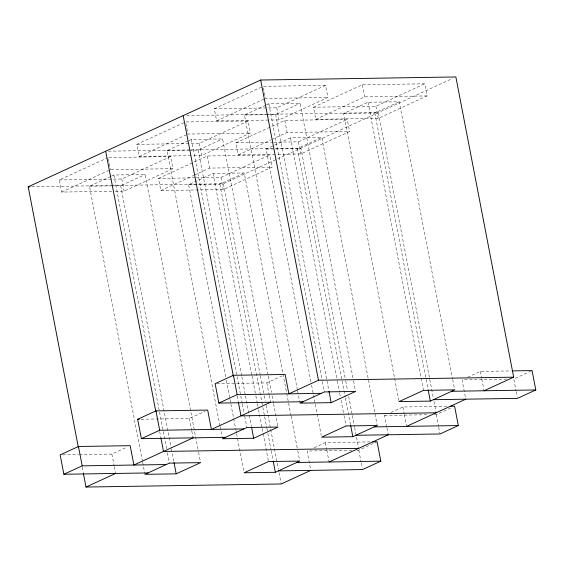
<?xml version="1.0" encoding="UTF-8"?>
<svg xmlns="http://www.w3.org/2000/svg" width="564" height="564" viewBox="0 0 564 564"><rect width="100%" height="100%" fill="white"/><g stroke="black" fill="none" stroke-linecap="round" stroke-linejoin="round"><path stroke-width="0.42" stroke-dasharray="2.82 2.11" d="M111.799 191.288L61.659 192.077L59.326 179.972L107.336 157.913M191.048 155.664L139.146 156.475L136.812 144.37L184.823 122.317M268.534 120.061L216.632 120.879L214.299 108.774L262.316 86.715M61.659 192.077L110.466 169.651L172.929 168.671L170.596 156.566L108.14 157.546L110.466 169.651M139.146 156.475L187.156 134.422M216.632 120.879L264.643 98.82M142.459 461.366L89.472 186.226L110.727 176.462M111.517 176.095L113.879 175.016L145.11 174.523L198.429 451.39M219.946 425.764L166.965 150.623L188.221 140.859M189.003 140.499L191.365 139.414L222.597 138.92L268.083 375.123M297.432 390.161L244.452 115.028L265.707 105.264M266.497 104.897L268.859 103.811L300.09 103.325L353.402 380.192M59.326 179.972L121.782 178.992L170.596 156.566M136.812 144.37L199.275 143.39L248.082 120.964L250.416 133.069L201.602 155.495L191.929 155.65M214.299 108.774L276.762 107.787L325.576 85.368L327.903 97.473L279.095 119.899L269.416 120.047M112.032 185.873L120.703 185.732L145.11 174.523M189.518 150.271L198.19 150.137L222.597 138.92M267.005 114.668L275.683 114.534L300.09 103.325M115.317 191.231L124.115 191.097L172.929 168.671M158.477 178.414L207.291 155.988L269.754 155.008L272.081 167.113L223.273 189.539L160.81 190.519L158.477 178.414L195.426 177.836M275.246 154.339L238.297 154.917L235.971 142.812L284.778 120.386L347.241 119.406L349.574 131.511L300.76 153.937L276.127 154.325M313.457 107.216L362.271 84.79L424.727 83.81L427.061 95.915L378.247 118.341L315.791 119.321L313.457 107.216L375.92 106.229L424.727 83.81M160.81 190.519L193.621 175.446M194.418 175.08L209.625 168.093L272.081 167.113M238.297 154.917L271.108 139.844M271.911 139.477L287.111 132.498L349.574 131.511M315.791 119.321L364.598 96.895L427.061 95.915M225.614 376.745L188.63 184.668L213.037 173.458L244.268 172.965L290.918 415.224M310.94 381.807L266.116 149.065L290.523 137.856L321.755 137.362L377.238 425.482M398.924 400.715L343.61 113.47L368.01 102.253L399.241 101.767L452.561 378.634M196.307 177.822L220.94 177.434L269.754 155.008M273.794 142.22L298.426 141.832L347.241 119.406M188.63 184.668L219.861 184.174L244.268 172.965M266.116 149.065L297.348 148.579L321.755 137.362M343.61 113.47L374.834 112.976L399.241 101.767M31.718 186.769L223.386 183.758L452.659 78.424M79.439 454.591L111.876 454.076L126.999 447.132M141.148 419.235L189.363 418.481L205.282 411.17M216.879 383.668L266.857 382.878L281.972 375.934M314.226 447.724L325.365 442.606L370.076 441.901M386.819 427.202L384.549 415.414L386.143 414.681M390.915 412.488L402.858 407.004L446.688 406.313M467.612 377.253L480.345 371.401L511.026 370.922M357.033 450.227L358.789 450.199L376.294 442.155M434.527 414.625L436.275 414.596L451.397 407.652M531.274 370.957L513.769 379.001L516.039 390.789M325.576 85.368L263.113 86.348L265.447 98.453L327.903 97.473M186.691 115.571L378.366 112.553L433.349 398.071M244.452 115.028L266.137 114.682M248.082 120.964L185.626 121.944L187.953 134.056L250.416 133.069M235.971 142.812L272.92 142.234M108.323 151.18L190.096 149.897M190.97 149.883L274.499 148.572M275.38 148.558L300.88 148.156L345.528 380.03M166.965 150.623L188.651 150.285M89.472 186.226L111.164 185.887M506.754 379.107L462.043 379.812L465.772 399.185M384.549 415.414L428.386 414.723M62.78 454.852L78.558 454.605M351.774 450.312L307.063 451.01L310.792 470.383M516.201 391.635L517.174 396.682M480.345 371.401L481.642 378.141M481.804 378.98L483.912 389.928M452.723 379.494L454.725 389.879M434.012 401.533L436.014 411.91M436.275 414.596L438.545 426.391M438.707 427.23L439.842 433.124M375.92 106.229L378.247 118.341M374.834 112.976L425.989 378.599M426.151 379.459L427.984 388.977M368.01 102.253L423.493 390.373M362.271 84.79L364.598 96.895M402.858 407.004L404.155 413.743M404.317 414.582L406.425 425.531M386.982 428.048L388.279 434.781M353.572 381.052L355.567 391.437M345.697 380.89L347.53 390.408M348.693 396.464L352.19 414.632M352.359 415.499L354.523 426.751M354.693 427.611L358.69 448.38M358.789 450.199L361.059 461.986M361.221 462.832L362.194 467.887M298.426 141.832L300.76 153.937M297.348 148.579L345.168 396.894M345.33 397.761L350.667 425.446M290.523 137.856L337.173 380.115M337.342 380.982L339.507 392.227M339.676 393.094L340.339 396.555M341.008 400.017L343.843 414.723M344.005 415.59L346.007 425.968M284.778 120.386L287.111 132.498M276.762 107.787L279.095 119.899M275.683 114.534L328.833 390.535M268.859 103.811L322.171 380.679M322.34 381.546L324.342 391.931M325.365 442.606L326.662 449.339M326.824 450.185L328.939 461.133M311.603 385.268L315.1 403.443M315.269 404.303L321.268 435.45M297.602 391.028L299.766 402.273M291.08 416.091L297.58 449.832M297.75 450.699L299.745 461.077M268.252 375.991L271.418 392.431M272.081 395.893L273.413 402.809M273.582 403.676L278.08 427.04M266.857 382.878L269.127 394.673M269.289 395.512L270.586 402.252M223.386 183.758L260.208 374.961M260.378 375.828L264.044 394.863M264.206 395.731L265.207 400.919M266.039 405.241L278.369 469.269M279.032 472.731L281.203 483.975M220.94 177.434L223.273 189.539M219.861 184.174L262.676 406.538M262.845 407.398L264.509 416.056M264.678 416.916L266.68 427.3M266.842 428.168L267.674 432.489M267.844 433.356L271.009 449.797M271.178 450.664L273.011 460.182M213.037 173.458L251.854 375.046M252.023 375.913L255.689 394.948M255.852 395.815L257.191 402.738M257.353 403.598L258.354 408.794M258.523 409.654L262.02 427.829M262.182 428.689L268.52 461.571M207.291 155.988L209.625 168.093M199.275 143.39L201.602 155.495M198.19 150.137L241.681 375.955M241.843 376.822L245.347 394.99M245.509 395.857L251.34 426.137M191.365 139.414L242.189 403.302M242.351 404.169L244.022 412.82M244.684 416.281L246.849 427.526M237.162 395.942L238.156 401.138M226.284 380.206L229.781 398.374M229.95 399.241L235.78 429.521M235.949 430.388L236.45 432.983M236.612 433.85L243.944 471.92M220.115 426.631L222.279 437.875M198.591 452.257L200.594 462.635M189.363 418.481L191.633 430.269M191.795 431.115L193.092 437.847M121.782 178.992L124.115 191.097M120.703 185.732L171.188 447.894M171.357 448.761L173.853 461.74M113.879 175.016L159.365 411.219M159.534 412.08L166.697 449.282M167.36 452.744L169.362 463.129M159.668 431.545L160.669 436.733M142.621 462.226L144.793 473.478M111.876 454.076L114.147 465.871M114.309 466.71L115.606 473.45M82.182 467.147L83.183 472.336"/><path stroke-width="0.85" d="M78.347 447.245L28.2 186.825L260.667 80.025L455.853 76.958L513.67 377.175L484.074 390.774M193.092 437.847L133.908 465.039L130.178 445.673L78.452 446.484L60.151 454.894L63.88 474.261L148.008 472.942M225.494 437.34L141.367 438.665L137.637 419.292L155.946 410.881L207.672 410.07L211.401 429.437L270.586 402.252M513.67 377.175L318.477 380.242L288.888 393.841L285.158 374.468L233.433 375.286L215.131 383.689L218.86 403.063L302.988 401.737M63.88 474.261L82.189 465.85L166.309 464.532M141.367 438.665L159.675 430.254L243.803 428.929M218.86 403.063L237.162 394.652L321.29 393.334M83.345 473.203L86.01 487.042L115.606 473.45M176.187 473.852L200.594 462.635L169.362 463.129L144.955 474.338L176.187 473.852L174.022 462.6M253.673 438.249L278.08 427.04L246.849 427.526L222.442 438.743L253.673 438.249L251.509 427.004M331.167 402.654L355.567 391.437L324.342 391.931L299.935 403.14L331.167 402.654L328.995 391.402M275.345 472.294L299.745 461.077L268.52 461.571L244.113 472.78L275.345 472.294L273.173 461.042M352.831 436.691L377.238 425.482L346.007 425.968L321.6 437.185L352.831 436.691L350.667 425.446M430.318 401.096L454.725 389.879L423.493 390.373L399.086 401.582L430.318 401.096L428.154 389.844M310.792 470.383L281.203 483.975L86.01 487.042M329.101 461.972L388.279 434.781M406.588 426.37L465.772 399.185M372.712 441.859L377.09 441.788L380.82 461.162L362.518 469.572L278.39 470.891M450.199 406.256L454.584 406.193L458.313 425.559L440.005 433.97L355.884 435.288M512.782 370.893L532.071 370.59L535.8 389.957L517.498 398.367L433.371 399.693M28.2 186.825L29.955 186.797M451.672 391.282L535.8 389.957M436.176 412.777L240.99 415.844L238.325 401.998M137.637 419.292L139.393 419.264M374.186 426.885L458.313 425.559M358.69 448.38L163.504 451.447L160.839 437.601M296.699 462.48L380.82 461.162M260.667 80.025L318.477 380.242M233.433 375.286L237.162 394.652M183.18 115.62L233.327 376.047M155.946 410.881L159.675 430.254M105.687 151.222L155.84 411.642M78.452 446.484L82.189 465.85"/></g></svg>
